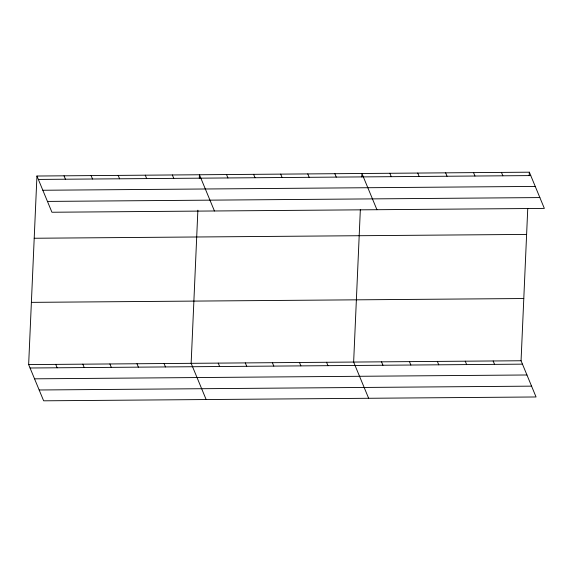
<?xml version="1.0" encoding="UTF-8"?>
<svg xmlns="http://www.w3.org/2000/svg" width="573" height="573" viewBox="0 0 573 573"><rect width="100%" height="100%" fill="white"/><g stroke="black" fill="none" stroke-linecap="round" stroke-linejoin="round"><path stroke-width="0.86" d="M527.754 208.486L521.058 360.754L536.056 396.974L43.648 400.814L28.65 364.593L36.944 176.026L529.352 172.187L544.35 208.407L51.942 212.246L36.944 176.026M197.878 210.198L191.146 363.332L206.144 399.546M199.282 178.217L199.44 174.758L214.438 210.979M360.331 209.79L353.641 362.064L368.64 398.278M361.778 176.95L361.928 173.49L376.934 209.711M529.194 175.646L529.352 172.187M38.355 179.428L530.756 175.589M42.839 190.257L535.246 186.418M47.459 201.417L539.866 197.578M34.208 238.253L526.608 234.414M31.386 302.365L523.794 298.526M28.65 364.593L521.058 360.754M30.061 367.995L522.461 364.156M34.545 378.825L526.952 374.986M39.165 389.984L531.572 386.145M501.447 172.409L502.858 175.811M473.542 172.623L474.953 176.026M445.636 172.838L447.047 176.24M417.738 173.06L419.142 176.463M493.152 360.976L494.563 364.378M389.833 173.275L391.244 176.677M465.247 361.191L466.658 364.593M437.349 361.413L438.753 364.815M334.847 173.705L336.258 177.107M409.444 361.627L410.855 365.03M307.765 173.913L309.176 177.315M381.539 361.842L382.95 365.245M280.684 174.128L282.095 177.53M253.603 174.335L255.014 177.737M326.553 362.272L327.964 365.674M226.521 174.55L227.925 177.952M299.471 362.487L300.882 365.889M272.39 362.695L273.801 366.097M172.351 174.973L173.762 178.375M245.308 362.91L246.719 366.312M145.27 175.18L146.681 178.583M218.227 363.117L219.638 366.519M118.188 175.395L119.599 178.797M91.107 175.603L92.518 179.005M164.064 363.54L165.468 366.942M64.026 175.818L65.437 179.22M136.983 363.748L138.387 367.15M109.894 363.962L111.305 367.365M82.813 364.17L84.224 367.572M55.731 364.385L57.142 367.787"/></g></svg>
